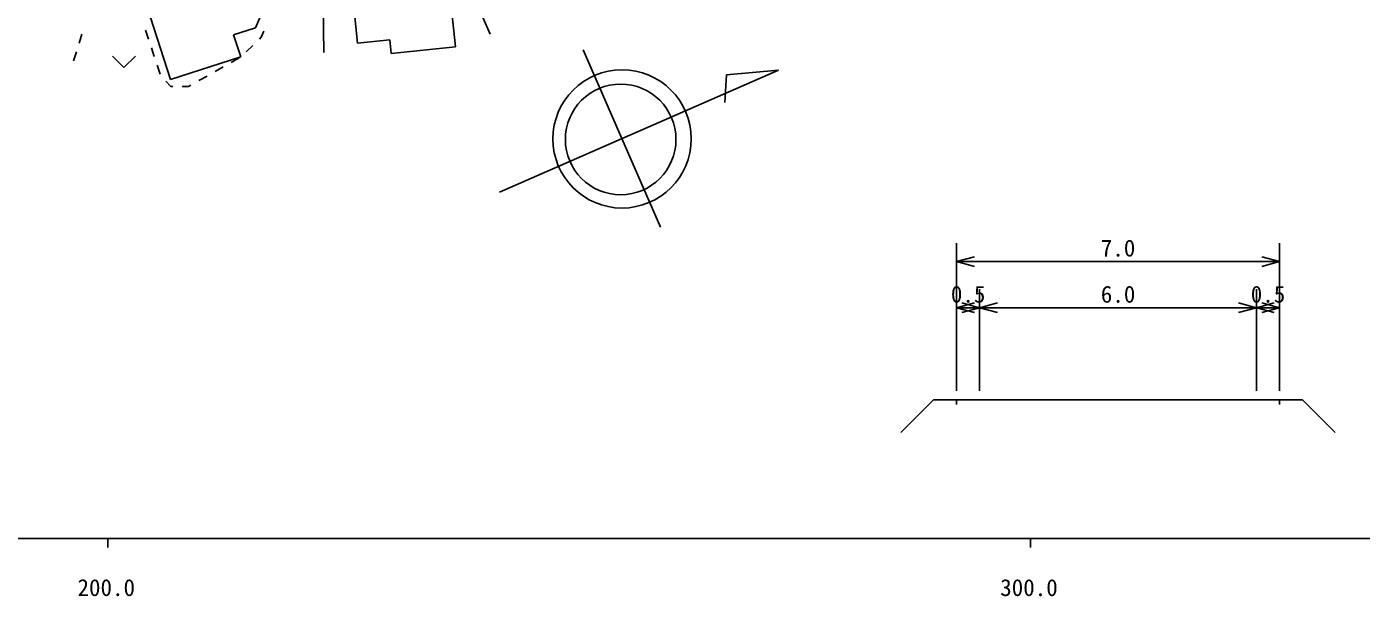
# Model space of a CAD drawing. Units: millimetres, scale not verified, with parts at other scales. Extents: x 40000 to 680000, y 20000 to 380000.
# Drawn here: x 259220 to 403861, y 198715 to 260468 of the extents above; entities that cross this region are included whole.
import ezdxf
from ezdxf.enums import TextEntityAlignment as Align

# ---------------------------------------------------------------- set-up
doc = ezdxf.new("R2010")
doc.units = ezdxf.units.MM
doc.header["$LTSCALE"] = 1000
doc.layers.add('M-BGD-RSTR', color=7, linetype='Continuous', lineweight=25)
doc.layers.add('M-TTL-BAND', color=7, linetype='Continuous', lineweight=25)
doc.styles.add('ＭＳ ゴシック', font='')
doc.styles.get('ＭＳ ゴシック').set_extended_font_data('MS Gothic')

msp = doc.modelspace()

# ---------------------------------------------------------------- linework, layer by layer
at = {"layer": 'M-BGD-RSTR'}
for p, q in [((293586, 273103), (295085, 258681)), ((305684, 258274), (304599, 268717)), ((270832, 267137), (274794, 254756)), ((306897, 265472), (309456, 259661)), ((285823, 264585), (284032, 260337)), ((291406, 257676), (291350, 262608)), ((265204, 259644), (264905, 258690)), ((272091, 260073), (272411, 259126)), ((281651, 259575), (284032, 260337)), ((282413, 257194), (281651, 259575)), ((284439, 259130), (284648, 259330)), ((284648, 259330), (284936, 259979)), ((295085, 258681), (298566, 259042)), ((298566, 259042), (298721, 257550)), ((264606, 257736), (264307, 256782)), ((272730, 258178), (273050, 257230)), ((282993, 257748), (283716, 258439)), ((298721, 257550), (305684, 258274)), ((319526, 257952), (327923, 238725)), ((273369, 256283), (273689, 255335)), ((274794, 254756), (282413, 257194)), ((279632, 255615), (280501, 256109)), ((281371, 256602), (282241, 257096)), ((274314, 254571), (274860, 253988)), ((277893, 254628), (278762, 255121)), ((310448, 242540), (340690, 255748)), ((335049, 255253), (334889, 252260)), ((340690, 255748), (335049, 255253)), ((274860, 253988), (275061, 253988)), ((276061, 253988), (276766, 253988)), ((276766, 253988), (277023, 254134)), ((360000, 221000), (360000, 237000)), ((395000, 221000), (395000, 237000)), ((361932, 235518), (360000, 235000)), ((360000, 235000), (395000, 235000)), ((360000, 235000), (361932, 234482)), ((395000, 235000), (393068, 235518)), ((393068, 234482), (395000, 235000)), ((362500, 221000), (362500, 232000)), ((392500, 221000), (392500, 232000)), ((361932, 230518), (360000, 230000)), ((360000, 230000), (362500, 230000)), ((360000, 230000), (361932, 229482)), ((362500, 230000), (360568, 230518)), ((360568, 229482), (362500, 230000)), ((364432, 230518), (362500, 230000)), ((362500, 230000), (392500, 230000)), ((362500, 230000), (364432, 229482)), ((392500, 230000), (390568, 230518)), ((390568, 229482), (392500, 230000)), ((394432, 230518), (392500, 230000)), ((392500, 230000), (395000, 230000)), ((392500, 230000), (394432, 229482)), ((395000, 230000), (393068, 230518)), ((393068, 229482), (395000, 230000)), ((357500, 220000), (353964, 216464)), ((357500, 220000), (360000, 220000)), ((360000, 220000), (362500, 220000)), ((360000, 220000), (360000, 219500)), ((362500, 220000), (392500, 220000)), ((392500, 220000), (395000, 220000)), ((395000, 220000), (395000, 219500)), ((395000, 220000), (397500, 220000)), ((397500, 220000), (401036, 216464))]:
    msp.add_line(p, q, dxfattribs=at)
at = {"layer": 'M-BGD-RSTR', "lineweight": 13}
for p in [(268511, 257281), (271011, 257281)]:
    msp.add_line(p, (269761, 256031), dxfattribs=at)
at = {"layer": 'M-BGD-RSTR'}
for centre, radius in [((323741, 248300), 7493), ((323593, 248245), 5995)]:
    msp.add_circle(centre, radius, dxfattribs=at)
at = {"layer": 'M-TTL-BAND'}
for p, q in [((40000, 205000), (579000, 205000)), ((268000, 205000), (268000, 204000)), ((368000, 205000), (368000, 204000))]:
    msp.add_line(p, q, dxfattribs=at)

# ---------------------------------------------------------------- texts
at = {"layer": 'M-BGD-RSTR', "style": 'ＭＳ ゴシック'}
for s, p in [('7.0', (377500, 235000)), ('0.5', (361250, 230000)), ('6.0', (377500, 230000)), ('0.5', (393750, 230000))]:
    msp.add_text(s, height=1833, dxfattribs=at).set_placement(p, align=Align.BOTTOM_CENTER)
at = {"layer": 'M-TTL-BAND', "style": 'ＭＳ ゴシック'}
for s, p in [('200.0', (267844, 198195)), ('300.0', (367844, 198195))]:
    msp.add_text(s, height=1833, dxfattribs=at).set_placement(p, align=Align.BOTTOM_CENTER)

doc.saveas('drawing.dxf')
